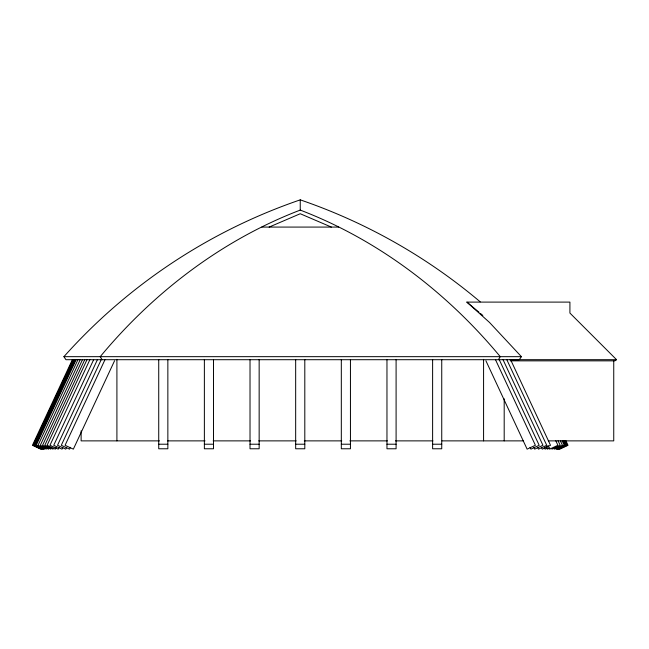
<?xml version="1.0" encoding="UTF-8"?>
<svg xmlns="http://www.w3.org/2000/svg" width="649" height="649" viewBox="0 0 649 649"><rect width="100%" height="100%" fill="white"/><g stroke="black" fill="none" stroke-linecap="round" stroke-linejoin="round"><path stroke-width="0.97" d="M72.38 359.66L32.45 445.287L40.725 449.149M73.134 359.66L33.204 445.287L41.479 449.149M73.889 359.66L33.959 445.287L42.234 449.149M74.643 359.66L34.713 445.287L42.988 449.149M75.398 359.66L35.468 445.287L43.743 449.149M76.152 359.66L36.222 445.287L44.497 449.149M77.953 359.66L38.031 445.287L46.298 449.149M80.216 359.66L40.295 445.287L48.57 449.149M82.48 359.66L42.558 445.287L50.833 449.149M84.751 359.66L44.822 445.287L53.096 449.149M87.015 359.66L47.085 445.287L55.36 449.149L56.203 447.323M89.878 359.66L49.957 445.287L58.232 449.149L59.075 447.323M93.659 359.66L53.729 445.287L62.004 449.149L62.856 447.323M97.439 359.66L57.51 445.287L65.784 449.149L66.636 447.323M101.22 359.66L61.29 445.287L69.565 449.149L70.416 447.323M105 359.66L65.07 445.287L73.345 449.149L114.548 360.787M498.416 359.708L500.257 356.666C447.007 292.456 378.416 239.976 300.244 210.089C222.072 239.976 153.48 292.456 100.23 356.666L102.071 359.708M480.236 301.858A559.827 559.827 0 0 0 300.244 199.851A559.827 559.827 0 0 0 63.918 356.666L65.938 359.708L519.257 359.708L521.407 356.666L489.484 322.423L466.858 302.101L569.919 302.101L569.919 313.061L616.55 359.684L614.838 360.852L510.179 360.852M547.586 447.988L545.103 449.149L544.26 447.323M549.857 447.988L547.375 449.149L546.093 446.415M551.901 449.149L560.176 445.287L558.051 440.736M554.165 449.149L562.44 445.287L560.314 440.736M555.974 449.149L564.241 445.287L562.123 440.736M556.72 449.149L564.995 445.287L562.878 440.736M557.475 449.149L565.75 445.287L563.632 440.736M558.229 449.149L566.504 445.287L564.387 440.736M558.984 449.149L567.258 445.287L565.133 440.736M559.738 449.149L568.013 445.287L565.887 440.736M269.148 227.077L300.244 213.74L331.347 227.077M261.839 227.077L338.648 227.077M63.918 356.666L521.407 356.666M510.13 359.684L616.55 359.684M159.451 440.874L81.125 440.874L81.125 430.839M167.556 440.874L205.035 440.874M213.14 440.874L250.611 440.874M258.716 440.874L296.195 440.874M304.292 440.874L341.772 440.874M349.876 440.874L387.348 440.874M395.452 440.874L432.932 440.874M442.05 440.874L523.54 440.874M548.3 440.874L613.743 440.874L613.743 360.69M158.729 444.216L167.856 444.216M204.37 444.216L213.505 444.216M250.019 444.216L259.154 444.216M295.668 444.216L304.803 444.216M341.317 444.216L350.444 444.216M386.966 444.216L396.093 444.216M432.615 444.216L441.742 444.216M466.858 302.101L479.019 312.258M480.536 313.532L482.815 315.438M555.787 440.736L557.913 445.287L549.638 449.149L547.934 445.506M510.585 359.66L550.514 445.287L542.24 449.149L541.388 447.323M506.804 359.66L546.734 445.287L538.459 449.149L537.607 447.323M503.024 359.66L542.953 445.287L534.679 449.149L533.827 447.323M499.243 359.66L539.173 445.287L530.898 449.149L530.055 447.323M495.471 359.66L535.393 445.287L527.118 449.149L485.923 360.787M504.192 398.802L504.192 440.874M483.578 359.368L483.578 440.874M441.742 359.432L441.742 448.775L432.615 448.775L432.615 359.432M396.093 359.432L396.093 448.775L386.966 448.775L386.966 359.432M350.444 359.432L350.444 448.775L341.317 448.775L341.317 359.432M304.803 359.432L304.803 448.775L295.668 448.775L295.668 359.432M300.244 199.851L300.244 210.089M259.154 359.432L259.154 448.775L250.019 448.775L250.019 359.432M213.505 359.432L213.505 448.775L204.37 448.775L204.37 359.432M167.856 359.432L167.856 448.775L158.729 448.775L158.729 359.432M116.909 359.368L116.909 440.874"/></g></svg>
